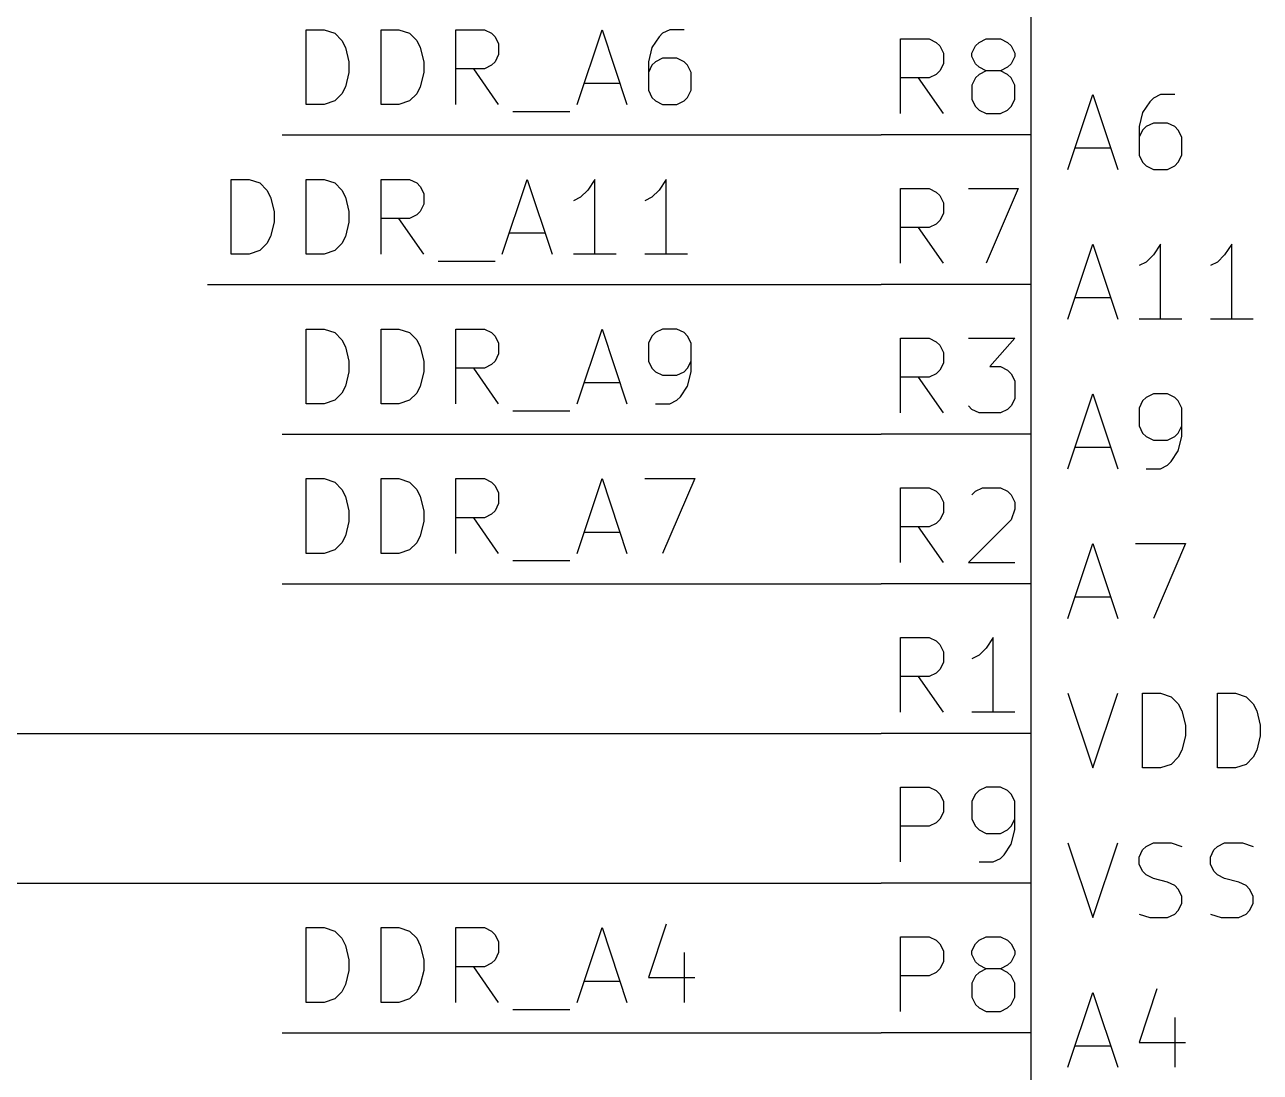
# Model space of a CAD drawing. Header units: millimetres. Extents: x 3 to 246, y -195 to -4.
# Drawn here: x 24.84 to 45.8, y -41.31 to -23.53 of the extents above; entities that cross this region are included whole.
import ezdxf

# ---------------------------------------------------------------- set-up
doc = ezdxf.new("R2010")
doc.units = ezdxf.units.MM
for name, color, linetype in [('GREENSIXTYFIVE', 129, 'CONTINUOUS'), ('LIGHTGREEN', 92, 'CONTINUOUS'), ('LIGHTRED', 12, 'CONTINUOUS'), ('RED', 14, 'CONTINUOUS'), ('REDSIX', 19, 'CONTINUOUS')]:
    doc.layers.add(name, color=color, linetype=linetype)

msp = doc.modelspace()

# ---------------------------------------------------------------- linework, layer by layer
at = {"layer": 'GREENSIXTYFIVE', "linetype": 'CONTINUOUS'}
for p, q in [((42.5389, -25.9875), (42.9622, -24.7175)), ((42.9622, -24.7175), (43.3856, -25.9875)), ((44.1113, -24.7175), (43.9904, -24.778)), ((44.3532, -24.7175), (44.1113, -24.7175)), ((43.9299, -24.8385), (43.8089, -25.0199)), ((43.9904, -24.778), (43.9299, -24.8385)), ((43.8089, -25.0199), (43.7485, -25.2618)), ((43.7485, -25.2618), (43.7485, -25.7456)), ((43.8089, -25.3223), (43.7485, -25.4432)), ((43.8694, -25.2618), (43.8089, -25.3223)), ((43.9904, -25.2013), (43.8694, -25.2618)), ((44.2323, -25.2013), (43.9904, -25.2013)), ((44.3532, -25.2618), (44.2323, -25.2013)), ((44.4137, -25.3223), (44.3532, -25.2618)), ((44.4742, -25.4432), (44.4137, -25.3223)), ((44.4742, -25.7456), (44.4742, -25.4432)), ((42.6599, -25.6247), (43.2646, -25.6247)), ((43.7485, -25.7456), (43.8089, -25.8666)), ((44.4137, -25.8666), (44.4742, -25.7456)), ((43.8089, -25.8666), (43.8694, -25.9271)), ((43.8694, -25.9271), (43.9904, -25.9875)), ((43.9904, -25.9875), (44.2323, -25.9875)), ((44.2323, -25.9875), (44.3532, -25.9271)), ((44.3532, -25.9271), (44.4137, -25.8666)), ((42.5389, -28.5275), (42.9622, -27.2575)), ((42.9622, -27.2575), (43.3856, -28.5275)), ((43.9904, -27.439), (43.8694, -27.5599)), ((44.1113, -27.2575), (43.9904, -27.439)), ((44.1113, -28.5275), (44.1113, -27.2575)), ((45.1999, -27.439), (45.0789, -27.5599)), ((45.3208, -27.2575), (45.1999, -27.439)), ((45.3208, -28.5275), (45.3208, -27.2575)), ((43.8694, -27.5599), (43.7485, -27.6204)), ((45.0789, -27.5599), (44.958, -27.6204)), ((42.6599, -28.1647), (43.2646, -28.1647)), ((44.4742, -28.5275), (43.7485, -28.5275)), ((45.6837, -28.5275), (44.958, -28.5275)), ((42.5389, -31.0675), (42.9622, -29.7975)), ((42.9622, -29.7975), (43.3856, -31.0675)), ((43.8089, -29.9185), (43.7485, -30.0394)), ((43.8694, -29.858), (43.8089, -29.9185)), ((43.9904, -29.7975), (43.8694, -29.858)), ((44.2323, -29.7975), (43.9904, -29.7975)), ((44.3532, -29.858), (44.2323, -29.7975)), ((44.4137, -29.9185), (44.3532, -29.858)), ((44.4742, -30.0394), (44.4137, -29.9185)), ((43.7485, -30.0394), (43.7485, -30.3418)), ((44.4742, -30.5232), (44.4742, -30.0394)), ((43.7485, -30.3418), (43.8089, -30.4628)), ((44.4137, -30.4628), (44.4742, -30.3418)), ((43.8089, -30.4628), (43.8694, -30.5232)), ((43.8694, -30.5232), (43.9904, -30.5837)), ((43.9904, -30.5837), (44.2323, -30.5837)), ((44.2323, -30.5837), (44.3532, -30.5232)), ((44.3532, -30.5232), (44.4137, -30.4628)), ((44.4137, -30.7651), (44.4742, -30.5232)), ((42.6599, -30.7047), (43.2646, -30.7047)), ((44.2927, -30.9466), (44.4137, -30.7651)), ((44.1113, -31.0675), (44.2323, -31.0071)), ((44.2323, -31.0071), (44.2927, -30.9466)), ((43.8694, -31.0675), (44.1113, -31.0675)), ((42.5389, -33.6075), (42.9622, -32.3375)), ((42.9622, -32.3375), (43.3856, -33.6075)), ((43.688, -32.3375), (44.5346, -32.3375)), ((44.5346, -32.3375), (43.9904, -33.6075)), ((42.6599, -33.2447), (43.2646, -33.2447)), ((42.5389, -34.8775), (42.9622, -36.1475)), ((42.9622, -36.1475), (43.3856, -34.8775)), ((43.8089, -36.1475), (43.8089, -34.8775)), ((43.8089, -34.8775), (44.1113, -34.8775)), ((44.1113, -34.8775), (44.2927, -34.938)), ((44.2927, -34.938), (44.4137, -35.059)), ((45.0789, -36.1475), (45.0789, -34.8775)), ((45.0789, -34.8775), (45.3813, -34.8775)), ((45.3813, -34.8775), (45.5627, -34.938)), ((45.5627, -34.938), (45.6837, -35.059)), ((44.4137, -35.059), (44.4742, -35.1799)), ((44.4742, -35.1799), (44.5346, -35.4218)), ((45.6837, -35.059), (45.7442, -35.1799)), ((45.7442, -35.1799), (45.8046, -35.4218)), ((44.5346, -35.4218), (44.5346, -35.6032)), ((45.8046, -35.4218), (45.8046, -35.6032)), ((44.5346, -35.6032), (44.4742, -35.8451)), ((45.8046, -35.6032), (45.7442, -35.8451)), ((44.4742, -35.8451), (44.4137, -35.9661)), ((45.7442, -35.8451), (45.6837, -35.9661)), ((44.4137, -35.9661), (44.2927, -36.0871)), ((45.6837, -35.9661), (45.5627, -36.0871)), ((44.1113, -36.1475), (43.8089, -36.1475)), ((44.2927, -36.0871), (44.1113, -36.1475)), ((45.3813, -36.1475), (45.0789, -36.1475)), ((45.5627, -36.0871), (45.3813, -36.1475)), ((42.5389, -37.4175), (42.9622, -38.6875)), ((42.9622, -38.6875), (43.3856, -37.4175)), ((43.8089, -37.5385), (43.8694, -37.478)), ((43.8694, -37.478), (43.9904, -37.4175)), ((43.9904, -37.4175), (44.2927, -37.4175)), ((44.2927, -37.4175), (44.4742, -37.478)), ((45.0184, -37.5385), (45.0789, -37.478)), ((45.0789, -37.478), (45.1999, -37.4175)), ((45.1999, -37.4175), (45.5022, -37.4175)), ((45.5022, -37.4175), (45.6837, -37.478)), ((43.7485, -37.6594), (43.8089, -37.5385)), ((43.7485, -37.7804), (43.7485, -37.6594)), ((44.958, -37.6594), (45.0184, -37.5385)), ((44.958, -37.7804), (44.958, -37.6594)), ((43.8089, -37.9013), (43.7485, -37.7804)), ((43.8694, -37.9618), (43.8089, -37.9013)), ((45.0184, -37.9013), (44.958, -37.7804)), ((45.0789, -37.9618), (45.0184, -37.9013)), ((43.9904, -38.0223), (43.8694, -37.9618)), ((44.2323, -38.0828), (43.9904, -38.0223)), ((44.3532, -38.1432), (44.2323, -38.0828)), ((44.4137, -38.2037), (44.3532, -38.1432)), ((45.1999, -38.0223), (45.0789, -37.9618)), ((45.4418, -38.0828), (45.1999, -38.0223)), ((45.5627, -38.1432), (45.4418, -38.0828)), ((45.6232, -38.2037), (45.5627, -38.1432)), ((44.4742, -38.3247), (44.4137, -38.2037)), ((44.4742, -38.4456), (44.4742, -38.3247)), ((45.6837, -38.3247), (45.6232, -38.2037)), ((45.6837, -38.4456), (45.6837, -38.3247)), ((44.3532, -38.6271), (44.4137, -38.5666)), ((44.4137, -38.5666), (44.4742, -38.4456)), ((45.5627, -38.6271), (45.6232, -38.5666)), ((45.6232, -38.5666), (45.6837, -38.4456)), ((43.7485, -38.6271), (43.9299, -38.6875)), ((43.9299, -38.6875), (44.2323, -38.6875)), ((44.2323, -38.6875), (44.3532, -38.6271)), ((44.958, -38.6271), (45.1394, -38.6875)), ((45.1394, -38.6875), (45.4418, -38.6875)), ((45.4418, -38.6875), (45.5627, -38.6271)), ((42.5389, -41.2275), (42.9622, -39.9575)), ((42.9622, -39.9575), (43.3856, -41.2275)), ((44.0508, -39.8971), (43.7485, -40.8042)), ((44.3532, -40.3809), (44.3532, -41.2275)), ((42.6599, -40.8647), (43.2646, -40.8647)), ((43.7485, -40.8042), (44.5346, -40.8042))]:
    msp.add_line(p, q, dxfattribs=at)
at = {"layer": 'LIGHTGREEN', "linetype": 'CONTINUOUS'}
for p, q in [((29.21, -25.4), (39.37, -25.4)), ((27.94, -27.94), (39.37, -27.94)), ((29.21, -30.48), (39.37, -30.48)), ((29.21, -33.02), (39.37, -33.02)), ((17.78, -35.56), (39.37, -35.56)), ((10.16, -38.1), (39.37, -38.1)), ((29.21, -40.64), (39.37, -40.64))]:
    msp.add_line(p, q, dxfattribs=at)
at = {"layer": 'LIGHTRED', "linetype": 'CONTINUOUS'}
for p, q in [((39.7026, -25.0413), (39.7026, -23.7713)), ((39.7026, -23.7713), (40.1864, -23.7713)), ((40.1864, -23.7713), (40.3074, -23.8318)), ((40.3074, -23.8318), (40.3679, -23.8923)), ((40.3679, -23.8923), (40.4283, -24.0132)), ((40.9122, -24.0132), (40.9726, -23.8923)), ((40.9726, -23.8923), (41.0331, -23.8318)), ((41.0331, -23.8318), (41.1541, -23.7713)), ((41.1541, -23.7713), (41.396, -23.7713)), ((41.396, -23.7713), (41.5169, -23.8318)), ((41.5169, -23.8318), (41.5774, -23.8923)), ((41.5774, -23.8923), (41.6379, -24.0132)), ((40.4283, -24.0132), (40.4283, -24.1947)), ((40.9122, -24.0737), (40.9122, -24.0132)), ((40.9726, -24.1947), (40.9122, -24.0737)), ((41.6379, -24.0737), (41.5774, -24.1947)), ((41.6379, -24.0132), (41.6379, -24.0737)), ((40.3679, -24.3156), (40.3074, -24.3761)), ((40.4283, -24.1947), (40.3679, -24.3156)), ((41.0331, -24.2551), (40.9726, -24.1947)), ((41.1541, -24.3156), (41.0331, -24.2551)), ((41.1541, -24.3156), (41.0331, -24.3761)), ((41.396, -24.3156), (41.1541, -24.3156)), ((41.5169, -24.2551), (41.396, -24.3156)), ((41.5169, -24.3761), (41.396, -24.3156)), ((41.5774, -24.1947), (41.5169, -24.2551)), ((40.1864, -24.4366), (39.7026, -24.4366)), ((40.4283, -25.0413), (40.005, -24.4366)), ((40.3074, -24.3761), (40.1864, -24.4366)), ((40.9726, -24.4366), (40.9122, -24.5575)), ((41.0331, -24.3761), (40.9726, -24.4366)), ((41.5774, -24.4366), (41.5169, -24.3761)), ((41.6379, -24.5575), (41.5774, -24.4366)), ((40.9122, -24.5575), (40.9122, -24.7994)), ((41.6379, -24.7994), (41.6379, -24.5575)), ((40.9122, -24.7994), (40.9726, -24.9204)), ((40.9726, -24.9204), (41.0331, -24.9809)), ((41.5169, -24.9809), (41.5774, -24.9204)), ((41.5774, -24.9204), (41.6379, -24.7994)), ((41.0331, -24.9809), (41.1541, -25.0413)), ((41.1541, -25.0413), (41.396, -25.0413)), ((41.396, -25.0413), (41.5169, -24.9809)), ((39.7026, -27.5813), (39.7026, -26.3113)), ((39.7026, -26.3113), (40.1864, -26.3113)), ((40.1864, -26.3113), (40.3074, -26.3718)), ((40.3074, -26.3718), (40.3679, -26.4323)), ((40.8517, -26.3113), (41.6983, -26.3113)), ((41.6983, -26.3113), (41.1541, -27.5813)), ((40.3679, -26.4323), (40.4283, -26.5532)), ((40.4283, -26.5532), (40.4283, -26.7347)), ((40.4283, -26.7347), (40.3679, -26.8556)), ((40.1864, -26.9766), (39.7026, -26.9766)), ((40.4283, -27.5813), (40.005, -26.9766)), ((40.3074, -26.9161), (40.1864, -26.9766)), ((40.3679, -26.8556), (40.3074, -26.9161)), ((39.7026, -30.1213), (39.7026, -28.8513)), ((39.7026, -28.8513), (40.1864, -28.8513)), ((40.1864, -28.8513), (40.3074, -28.9118)), ((40.3074, -28.9118), (40.3679, -28.9723)), ((40.8517, -28.8513), (41.6379, -28.8513)), ((41.6379, -28.8513), (41.2145, -29.3351)), ((40.3679, -28.9723), (40.4283, -29.0932)), ((40.4283, -29.0932), (40.4283, -29.2747)), ((40.4283, -29.2747), (40.3679, -29.3956)), ((41.2145, -29.3351), (41.396, -29.3351)), ((41.396, -29.3351), (41.5169, -29.3956)), ((40.1864, -29.5166), (39.7026, -29.5166)), ((40.4283, -30.1213), (40.005, -29.5166)), ((40.3074, -29.4561), (40.1864, -29.5166)), ((40.3679, -29.3956), (40.3074, -29.4561)), ((41.5169, -29.3956), (41.5774, -29.4561)), ((41.5774, -29.4561), (41.6379, -29.577)), ((41.6379, -29.577), (41.6379, -29.8794)), ((41.6379, -29.8794), (41.5774, -30.0004)), ((40.9122, -30.0609), (40.8517, -30.0004)), ((41.0331, -30.1213), (40.9122, -30.0609)), ((41.396, -30.1213), (41.0331, -30.1213)), ((41.5169, -30.0609), (41.396, -30.1213)), ((41.5774, -30.0004), (41.5169, -30.0609)), ((39.7026, -32.6613), (39.7026, -31.3913)), ((39.7026, -31.3913), (40.1864, -31.3913)), ((40.1864, -31.3913), (40.3074, -31.4518)), ((40.9726, -31.4518), (41.0936, -31.3913)), ((41.0936, -31.3913), (41.396, -31.3913)), ((41.396, -31.3913), (41.5169, -31.4518)), ((40.3074, -31.4518), (40.3679, -31.5123)), ((40.3679, -31.5123), (40.4283, -31.6332)), ((40.4283, -31.6332), (40.4283, -31.8147)), ((40.9122, -31.5123), (40.9726, -31.4518)), ((41.5169, -31.4518), (41.5774, -31.5123)), ((41.5774, -31.5123), (41.6379, -31.6332)), ((41.6379, -31.6332), (41.6379, -31.7542)), ((40.4283, -31.8147), (40.3679, -31.9356)), ((41.6379, -31.7542), (41.5774, -31.9356)), ((40.1864, -32.0566), (39.7026, -32.0566)), ((40.4283, -32.6613), (40.005, -32.0566)), ((40.3074, -31.9961), (40.1864, -32.0566)), ((40.3679, -31.9356), (40.3074, -31.9961)), ((41.5774, -31.9356), (40.8517, -32.6613)), ((40.8517, -32.6613), (41.6379, -32.6613)), ((39.7026, -35.2013), (39.7026, -33.9313)), ((39.7026, -33.9313), (40.1864, -33.9313)), ((40.1864, -33.9313), (40.3074, -33.9918)), ((41.275, -33.9313), (41.1541, -34.1128)), ((41.275, -35.2013), (41.275, -33.9313)), ((40.3074, -33.9918), (40.3679, -34.0523)), ((40.3679, -34.0523), (40.4283, -34.1732)), ((41.1541, -34.1128), (41.0331, -34.2337)), ((40.4283, -34.3547), (40.3679, -34.4756)), ((40.4283, -34.1732), (40.4283, -34.3547)), ((41.0331, -34.2337), (40.9122, -34.2942)), ((40.3074, -34.5361), (40.1864, -34.5966)), ((40.3679, -34.4756), (40.3074, -34.5361)), ((40.1864, -34.5966), (39.7026, -34.5966)), ((40.4283, -35.2013), (40.005, -34.5966)), ((41.6379, -35.2013), (40.9122, -35.2013)), ((39.7026, -37.7413), (39.7026, -36.4713)), ((39.7026, -36.4713), (40.1864, -36.4713)), ((40.1864, -36.4713), (40.3074, -36.5318)), ((41.1541, -36.4713), (41.0331, -36.5318)), ((41.396, -36.4713), (41.1541, -36.4713)), ((41.5169, -36.5318), (41.396, -36.4713)), ((40.3074, -36.5318), (40.3679, -36.5923)), ((40.3679, -36.5923), (40.4283, -36.7132)), ((40.9726, -36.5923), (40.9122, -36.7132)), ((41.0331, -36.5318), (40.9726, -36.5923)), ((41.5774, -36.5923), (41.5169, -36.5318)), ((41.6379, -36.7132), (41.5774, -36.5923)), ((40.4283, -36.8947), (40.3679, -37.0156)), ((40.4283, -36.7132), (40.4283, -36.8947)), ((40.9122, -36.7132), (40.9122, -37.0156)), ((41.6379, -37.197), (41.6379, -36.7132)), ((40.3074, -37.0761), (40.1864, -37.1366)), ((40.3679, -37.0156), (40.3074, -37.0761)), ((40.9122, -37.0156), (40.9726, -37.1366)), ((41.5774, -37.1366), (41.6379, -37.0156)), ((40.1864, -37.1366), (39.7026, -37.1366)), ((40.9726, -37.1366), (41.0331, -37.197)), ((41.0331, -37.197), (41.1541, -37.2575)), ((41.1541, -37.2575), (41.396, -37.2575)), ((41.396, -37.2575), (41.5169, -37.197)), ((41.5169, -37.197), (41.5774, -37.1366)), ((41.5774, -37.4389), (41.6379, -37.197)), ((41.4564, -37.6204), (41.5774, -37.4389)), ((41.275, -37.7413), (41.396, -37.6809)), ((41.396, -37.6809), (41.4564, -37.6204)), ((41.0331, -37.7413), (41.275, -37.7413)), ((39.7026, -40.2813), (39.7026, -39.0113)), ((39.7026, -39.0113), (40.1864, -39.0113)), ((40.1864, -39.0113), (40.3074, -39.0718)), ((40.3074, -39.0718), (40.3679, -39.1323)), ((40.3679, -39.1323), (40.4283, -39.2532)), ((40.9122, -39.2532), (40.9726, -39.1323)), ((40.9726, -39.1323), (41.0331, -39.0718)), ((41.0331, -39.0718), (41.1541, -39.0113)), ((41.1541, -39.0113), (41.396, -39.0113)), ((41.396, -39.0113), (41.5169, -39.0718)), ((41.5169, -39.0718), (41.5774, -39.1323)), ((41.5774, -39.1323), (41.6379, -39.2532)), ((40.4283, -39.2532), (40.4283, -39.4347)), ((40.9122, -39.3137), (40.9122, -39.2532)), ((40.9726, -39.4347), (40.9122, -39.3137)), ((41.6379, -39.3137), (41.5774, -39.4347)), ((41.6379, -39.2532), (41.6379, -39.3137)), ((40.3074, -39.6161), (40.1864, -39.6766)), ((40.3679, -39.5556), (40.3074, -39.6161)), ((40.4283, -39.4347), (40.3679, -39.5556)), ((41.0331, -39.4951), (40.9726, -39.4347)), ((41.0331, -39.6161), (40.9726, -39.6766)), ((41.1541, -39.5556), (41.0331, -39.4951)), ((41.1541, -39.5556), (41.0331, -39.6161)), ((41.396, -39.5556), (41.1541, -39.5556)), ((41.5169, -39.4951), (41.396, -39.5556)), ((41.5169, -39.6161), (41.396, -39.5556)), ((41.5774, -39.4347), (41.5169, -39.4951)), ((41.5774, -39.6766), (41.5169, -39.6161)), ((40.1864, -39.6766), (39.7026, -39.6766)), ((40.9726, -39.6766), (40.9122, -39.7975)), ((40.9122, -39.7975), (40.9122, -40.0394)), ((41.6379, -39.7975), (41.5774, -39.6766)), ((41.6379, -40.0394), (41.6379, -39.7975)), ((40.9122, -40.0394), (40.9726, -40.1604)), ((41.5774, -40.1604), (41.6379, -40.0394)), ((40.9726, -40.1604), (41.0331, -40.2209)), ((41.0331, -40.2209), (41.1541, -40.2813)), ((41.396, -40.2813), (41.5169, -40.2209)), ((41.5169, -40.2209), (41.5774, -40.1604)), ((41.1541, -40.2813), (41.396, -40.2813))]:
    msp.add_line(p, q, dxfattribs=at)
at = {"layer": 'RED', "linetype": 'CONTINUOUS'}
for p, q in [((41.91, -5.08), (41.91, -129.54)), ((41.91, -25.4), (39.37, -25.4)), ((41.91, -27.94), (39.37, -27.94)), ((41.91, -30.48), (39.37, -30.48)), ((41.91, -33.02), (39.37, -33.02)), ((41.91, -35.56), (39.37, -35.56)), ((41.91, -38.1), (39.37, -38.1)), ((41.91, -40.64), (39.37, -40.64))]:
    msp.add_line(p, q, dxfattribs=at)
at = {"layer": 'REDSIX', "linetype": 'CONTINUOUS'}
for p, q in [((29.6167, -24.8869), (29.6167, -23.6169)), ((29.6167, -23.6169), (29.9191, -23.6169)), ((29.9191, -23.6169), (30.1005, -23.6774)), ((30.1005, -23.6774), (30.2215, -23.7984)), ((30.8867, -24.8869), (30.8867, -23.6169)), ((30.8867, -23.6169), (31.1891, -23.6169)), ((31.1891, -23.6169), (31.3705, -23.6774)), ((31.3705, -23.6774), (31.4915, -23.7984)), ((32.1567, -24.8869), (32.1567, -23.6169)), ((32.1567, -23.6169), (32.6405, -23.6169)), ((32.6405, -23.6169), (32.7615, -23.6774)), ((32.7615, -23.6774), (32.822, -23.7379)), ((34.2129, -24.8869), (34.6362, -23.6169)), ((34.6362, -23.6169), (35.0596, -24.8869)), ((35.6644, -23.6774), (35.6039, -23.7379)), ((35.7853, -23.6169), (35.6644, -23.6774)), ((36.0272, -23.6169), (35.7853, -23.6169)), ((30.2215, -23.7984), (30.282, -23.9193)), ((31.4915, -23.7984), (31.552, -23.9193)), ((32.822, -23.7379), (32.8824, -23.8588)), ((32.8824, -23.8588), (32.8824, -24.0403)), ((35.6039, -23.7379), (35.4829, -23.9193)), ((30.282, -23.9193), (30.3424, -24.1612)), ((31.552, -23.9193), (31.6124, -24.1612)), ((32.8824, -24.0403), (32.822, -24.1612)), ((35.4829, -23.9193), (35.4225, -24.1612)), ((35.6644, -24.1007), (35.5434, -24.1612)), ((35.9063, -24.1007), (35.6644, -24.1007)), ((36.0272, -24.1612), (35.9063, -24.1007)), ((30.3424, -24.1612), (30.3424, -24.3426)), ((31.6124, -24.1612), (31.6124, -24.3426)), ((32.6405, -24.2822), (32.1567, -24.2822)), ((32.8824, -24.8869), (32.4591, -24.2822)), ((32.7615, -24.2217), (32.6405, -24.2822)), ((32.822, -24.1612), (32.7615, -24.2217)), ((35.4225, -24.1612), (35.4225, -24.645)), ((35.4829, -24.2217), (35.4225, -24.3426)), ((35.5434, -24.1612), (35.4829, -24.2217)), ((36.0877, -24.2217), (36.0272, -24.1612)), ((36.1482, -24.3426), (36.0877, -24.2217)), ((30.3424, -24.3426), (30.282, -24.5845)), ((31.6124, -24.3426), (31.552, -24.5845)), ((34.3339, -24.5241), (34.9386, -24.5241)), ((36.1482, -24.645), (36.1482, -24.3426)), ((30.2215, -24.7055), (30.1005, -24.8265)), ((30.282, -24.5845), (30.2215, -24.7055)), ((31.4915, -24.7055), (31.3705, -24.8265)), ((31.552, -24.5845), (31.4915, -24.7055)), ((35.4225, -24.645), (35.4829, -24.766)), ((36.0877, -24.766), (36.1482, -24.645)), ((29.9191, -24.8869), (29.6167, -24.8869)), ((30.1005, -24.8265), (29.9191, -24.8869)), ((31.1891, -24.8869), (30.8867, -24.8869)), ((31.3705, -24.8265), (31.1891, -24.8869)), ((35.4829, -24.766), (35.5434, -24.8265)), ((35.5434, -24.8265), (35.6644, -24.8869)), ((35.6644, -24.8869), (35.9063, -24.8869)), ((35.9063, -24.8869), (36.0272, -24.8265)), ((36.0272, -24.8265), (36.0877, -24.766)), ((33.1244, -25.0079), (34.092, -25.0079)), ((28.3467, -27.4269), (28.3467, -26.1569)), ((28.3467, -26.1569), (28.6491, -26.1569)), ((28.6491, -26.1569), (28.8305, -26.2174)), ((29.6167, -27.4269), (29.6167, -26.1569)), ((29.6167, -26.1569), (29.9191, -26.1569)), ((29.9191, -26.1569), (30.1005, -26.2174)), ((30.8867, -27.4269), (30.8867, -26.1569)), ((30.8867, -26.1569), (31.3705, -26.1569)), ((31.3705, -26.1569), (31.4915, -26.2174)), ((32.9429, -27.4269), (33.3662, -26.1569)), ((33.3662, -26.1569), (33.7896, -27.4269)), ((34.5153, -26.1569), (34.3944, -26.3384)), ((34.5153, -27.4269), (34.5153, -26.1569)), ((35.7248, -26.1569), (35.6039, -26.3384)), ((35.7248, -27.4269), (35.7248, -26.1569)), ((28.8305, -26.2174), (28.9515, -26.3384)), ((28.9515, -26.3384), (29.012, -26.4593)), ((30.1005, -26.2174), (30.2215, -26.3384)), ((30.2215, -26.3384), (30.282, -26.4593)), ((31.4915, -26.2174), (31.552, -26.2779)), ((31.552, -26.2779), (31.6124, -26.3988)), ((31.6124, -26.3988), (31.6124, -26.5803)), ((34.3944, -26.3384), (34.2734, -26.4593)), ((35.6039, -26.3384), (35.4829, -26.4593)), ((29.012, -26.4593), (29.0724, -26.7012)), ((30.282, -26.4593), (30.3424, -26.7012)), ((31.6124, -26.5803), (31.552, -26.7012)), ((34.2734, -26.4593), (34.1525, -26.5198)), ((35.4829, -26.4593), (35.362, -26.5198)), ((29.0724, -26.7012), (29.0724, -26.8826)), ((30.3424, -26.7012), (30.3424, -26.8826)), ((31.3705, -26.8222), (30.8867, -26.8222)), ((31.6124, -27.4269), (31.1891, -26.8222)), ((31.4915, -26.7617), (31.3705, -26.8222)), ((31.552, -26.7012), (31.4915, -26.7617)), ((29.0724, -26.8826), (29.012, -27.1245)), ((30.3424, -26.8826), (30.282, -27.1245)), ((28.9515, -27.2455), (28.8305, -27.3665)), ((29.012, -27.1245), (28.9515, -27.2455)), ((30.2215, -27.2455), (30.1005, -27.3665)), ((30.282, -27.1245), (30.2215, -27.2455)), ((33.0639, -27.0641), (33.6686, -27.0641)), ((28.6491, -27.4269), (28.3467, -27.4269)), ((28.8305, -27.3665), (28.6491, -27.4269)), ((29.9191, -27.4269), (29.6167, -27.4269)), ((30.1005, -27.3665), (29.9191, -27.4269)), ((34.8782, -27.4269), (34.1525, -27.4269)), ((36.0877, -27.4269), (35.362, -27.4269)), ((31.8544, -27.5479), (32.822, -27.5479)), ((29.6167, -29.9669), (29.6167, -28.6969)), ((29.6167, -28.6969), (29.9191, -28.6969)), ((29.9191, -28.6969), (30.1005, -28.7574)), ((30.8867, -29.9669), (30.8867, -28.6969)), ((30.8867, -28.6969), (31.1891, -28.6969)), ((31.1891, -28.6969), (31.3705, -28.7574)), ((32.1567, -29.9669), (32.1567, -28.6969)), ((32.1567, -28.6969), (32.6405, -28.6969)), ((32.6405, -28.6969), (32.7615, -28.7574)), ((34.2129, -29.9669), (34.6362, -28.6969)), ((34.6362, -28.6969), (35.0596, -29.9669)), ((35.6644, -28.6969), (35.5434, -28.7574)), ((35.9063, -28.6969), (35.6644, -28.6969)), ((36.0272, -28.7574), (35.9063, -28.6969)), ((30.1005, -28.7574), (30.2215, -28.8784)), ((30.2215, -28.8784), (30.282, -28.9993)), ((31.3705, -28.7574), (31.4915, -28.8784)), ((31.4915, -28.8784), (31.552, -28.9993)), ((32.7615, -28.7574), (32.822, -28.8179)), ((32.822, -28.8179), (32.8824, -28.9388)), ((35.4829, -28.8179), (35.4225, -28.9388)), ((35.5434, -28.7574), (35.4829, -28.8179)), ((36.0877, -28.8179), (36.0272, -28.7574)), ((36.1482, -28.9388), (36.0877, -28.8179)), ((30.282, -28.9993), (30.3424, -29.2412)), ((31.552, -28.9993), (31.6124, -29.2412)), ((32.8824, -29.1203), (32.822, -29.2412)), ((32.8824, -28.9388), (32.8824, -29.1203)), ((35.4225, -28.9388), (35.4225, -29.2412)), ((36.1482, -29.4226), (36.1482, -28.9388)), ((30.3424, -29.2412), (30.3424, -29.4226)), ((31.6124, -29.2412), (31.6124, -29.4226)), ((32.7615, -29.3017), (32.6405, -29.3622)), ((32.822, -29.2412), (32.7615, -29.3017)), ((35.4225, -29.2412), (35.4829, -29.3622)), ((36.0877, -29.3622), (36.1482, -29.2412)), ((30.3424, -29.4226), (30.282, -29.6645)), ((31.6124, -29.4226), (31.552, -29.6645)), ((32.6405, -29.3622), (32.1567, -29.3622)), ((32.8824, -29.9669), (32.4591, -29.3622)), ((35.4829, -29.3622), (35.5434, -29.4226)), ((35.5434, -29.4226), (35.6644, -29.4831)), ((35.6644, -29.4831), (35.9063, -29.4831)), ((35.9063, -29.4831), (36.0272, -29.4226)), ((36.0272, -29.4226), (36.0877, -29.3622)), ((36.0877, -29.6645), (36.1482, -29.4226)), ((30.282, -29.6645), (30.2215, -29.7855)), ((31.552, -29.6645), (31.4915, -29.7855)), ((34.3339, -29.6041), (34.9386, -29.6041)), ((35.9667, -29.846), (36.0877, -29.6645)), ((29.9191, -29.9669), (29.6167, -29.9669)), ((30.1005, -29.9065), (29.9191, -29.9669)), ((30.2215, -29.7855), (30.1005, -29.9065)), ((31.1891, -29.9669), (30.8867, -29.9669)), ((31.3705, -29.9065), (31.1891, -29.9669)), ((31.4915, -29.7855), (31.3705, -29.9065)), ((35.5434, -29.9669), (35.7853, -29.9669)), ((35.7853, -29.9669), (35.9063, -29.9065)), ((35.9063, -29.9065), (35.9667, -29.846)), ((33.1244, -30.0879), (34.092, -30.0879)), ((29.6167, -32.5069), (29.6167, -31.2369)), ((29.6167, -31.2369), (29.9191, -31.2369)), ((29.9191, -31.2369), (30.1005, -31.2974)), ((30.1005, -31.2974), (30.2215, -31.4184)), ((30.2215, -31.4184), (30.282, -31.5393)), ((30.8867, -32.5069), (30.8867, -31.2369)), ((30.8867, -31.2369), (31.1891, -31.2369)), ((31.1891, -31.2369), (31.3705, -31.2974)), ((31.3705, -31.2974), (31.4915, -31.4184)), ((31.4915, -31.4184), (31.552, -31.5393)), ((32.1567, -32.5069), (32.1567, -31.2369)), ((32.1567, -31.2369), (32.6405, -31.2369)), ((32.6405, -31.2369), (32.7615, -31.2974)), ((32.7615, -31.2974), (32.822, -31.3579)), ((32.822, -31.3579), (32.8824, -31.4788)), ((34.2129, -32.5069), (34.6362, -31.2369)), ((34.6362, -31.2369), (35.0596, -32.5069)), ((35.362, -31.2369), (36.2086, -31.2369)), ((36.2086, -31.2369), (35.6644, -32.5069)), ((30.282, -31.5393), (30.3424, -31.7812)), ((31.552, -31.5393), (31.6124, -31.7812)), ((32.8824, -31.4788), (32.8824, -31.6603)), ((30.3424, -31.7812), (30.3424, -31.9626)), ((31.6124, -31.7812), (31.6124, -31.9626)), ((32.7615, -31.8417), (32.6405, -31.9022)), ((32.822, -31.7812), (32.7615, -31.8417)), ((32.8824, -31.6603), (32.822, -31.7812)), ((30.3424, -31.9626), (30.282, -32.2045)), ((31.6124, -31.9626), (31.552, -32.2045)), ((32.6405, -31.9022), (32.1567, -31.9022)), ((32.8824, -32.5069), (32.4591, -31.9022)), ((30.282, -32.2045), (30.2215, -32.3255)), ((31.552, -32.2045), (31.4915, -32.3255)), ((34.3339, -32.1441), (34.9386, -32.1441)), ((30.1005, -32.4465), (29.9191, -32.5069)), ((30.2215, -32.3255), (30.1005, -32.4465)), ((31.3705, -32.4465), (31.1891, -32.5069)), ((31.4915, -32.3255), (31.3705, -32.4465)), ((29.9191, -32.5069), (29.6167, -32.5069)), ((31.1891, -32.5069), (30.8867, -32.5069)), ((33.1244, -32.6279), (34.092, -32.6279)), ((29.6167, -40.1269), (29.6167, -38.8569)), ((29.6167, -38.8569), (29.9191, -38.8569)), ((29.9191, -38.8569), (30.1005, -38.9174)), ((30.1005, -38.9174), (30.2215, -39.0384)), ((30.8867, -40.1269), (30.8867, -38.8569)), ((30.8867, -38.8569), (31.1891, -38.8569)), ((31.1891, -38.8569), (31.3705, -38.9174)), ((31.3705, -38.9174), (31.4915, -39.0384)), ((32.1567, -40.1269), (32.1567, -38.8569)), ((32.1567, -38.8569), (32.6405, -38.8569)), ((32.6405, -38.8569), (32.7615, -38.9174)), ((32.7615, -38.9174), (32.822, -38.9779)), ((32.822, -38.9779), (32.8824, -39.0988)), ((34.2129, -40.1269), (34.6362, -38.8569)), ((34.6362, -38.8569), (35.0596, -40.1269)), ((35.7248, -38.7965), (35.4225, -39.7036)), ((30.2215, -39.0384), (30.282, -39.1593)), ((30.282, -39.1593), (30.3424, -39.4012)), ((31.4915, -39.0384), (31.552, -39.1593)), ((31.552, -39.1593), (31.6124, -39.4012)), ((32.8824, -39.0988), (32.8824, -39.2803)), ((30.3424, -39.4012), (30.3424, -39.5826)), ((31.6124, -39.4012), (31.6124, -39.5826)), ((32.822, -39.4012), (32.7615, -39.4617)), ((32.8824, -39.2803), (32.822, -39.4012)), ((36.0272, -39.2803), (36.0272, -40.1269)), ((30.3424, -39.5826), (30.282, -39.8245)), ((31.6124, -39.5826), (31.552, -39.8245)), ((32.6405, -39.5222), (32.1567, -39.5222)), ((32.8824, -40.1269), (32.4591, -39.5222)), ((32.7615, -39.4617), (32.6405, -39.5222)), ((30.282, -39.8245), (30.2215, -39.9455)), ((31.552, -39.8245), (31.4915, -39.9455)), ((34.3339, -39.7641), (34.9386, -39.7641)), ((35.4225, -39.7036), (36.2086, -39.7036)), ((30.2215, -39.9455), (30.1005, -40.0665)), ((31.4915, -39.9455), (31.3705, -40.0665)), ((29.9191, -40.1269), (29.6167, -40.1269)), ((30.1005, -40.0665), (29.9191, -40.1269)), ((31.1891, -40.1269), (30.8867, -40.1269)), ((31.3705, -40.0665), (31.1891, -40.1269)), ((33.1244, -40.2479), (34.092, -40.2479))]:
    msp.add_line(p, q, dxfattribs=at)

doc.saveas('drawing.dxf')
